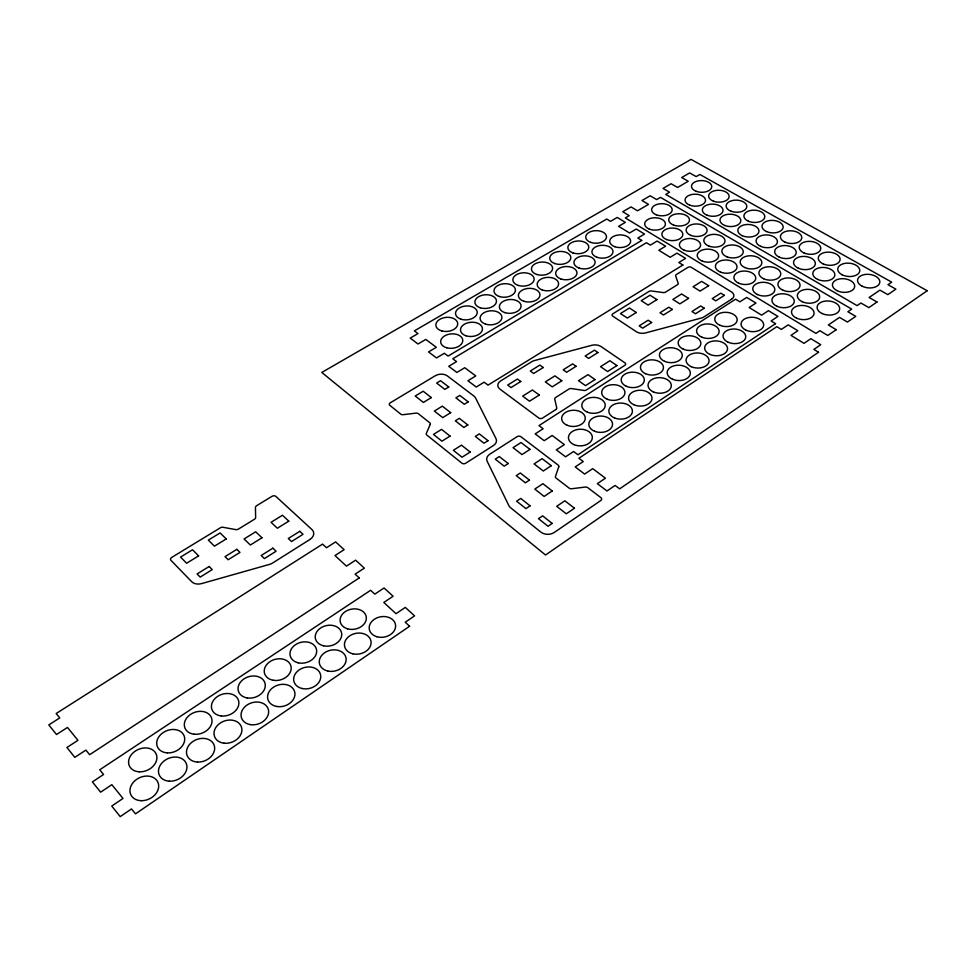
<?xml version="1.0" encoding="UTF-8"?>
<svg xmlns="http://www.w3.org/2000/svg" width="976" height="976" viewBox="0 0 976 976"><rect width="100%" height="100%" fill="white"/><g stroke="black" fill="none" stroke-linecap="round" stroke-linejoin="round"><path stroke-width="1.46" d="M558.76 466.845L555.49 476.3A2.769 1.976 -1.5 0 0 556.137 478.106L569.179 488.146A2.794 2.001 -0.9 0 0 571.668 488.744L585.283 487.061A2.794 2.013 -0.3 0 1 587.784 487.658L600.899 497.65A2.818 2.037 0.2 0 1 600.801 500.529L554.344 532.42A9.516 7.015 -1.7 0 1 540.85 532.115L510.668 507.801A9.357 6.795 -3 0 1 508.874 505.617L487.146 461.209A9.077 6.405 -3.8 0 1 489.818 454.194L517.109 436.662A2.696 1.879 -3 0 1 520.903 436.723L558.113 465.064A2.745 1.952 -1.6 0 1 558.76 466.845M430.245 424.45L426.353 433.344A2.672 1.842 -6.1 0 0 426.829 435.04L461.88 463.161A2.721 1.928 -5 0 0 465.723 463.234L493.392 445.544A8.967 6.259 -4.1 0 0 496.003 438.651L475.532 397.94A8.723 5.917 -4.7 0 0 473.909 396.061L447.325 375.882A8.589 5.734 -5.5 0 0 435.296 375.736L390.266 402.82A2.611 1.769 -7.2 0 0 389.827 405.333L400.819 414.166A2.635 1.793 -6.9 0 0 403.088 414.69L416.008 413.129A2.635 1.793 -6.4 0 1 418.289 413.665L429.769 422.779A2.66 1.818 -6.1 0 1 430.245 424.45M927.2 290.738L545.547 555.015L321.799 372.454L691.032 159.381L927.2 290.738M818.51 352.263L619.65 488.842L615.1 485.438L607.011 490.977L597.361 483.681L605.437 478.191L592.7 468.639L584.636 474.068L575.206 466.931L583.258 461.563L578.878 458.281L776.835 326.667L781.312 329.412L788.169 324.849L797.843 330.742L790.975 335.354L804.004 343.345L810.861 338.684L820.743 344.711L813.874 349.408L818.51 352.263M409.603 626.25L135.505 813.85L131.504 808.921L120.207 816.619L111.752 806.066L123 798.441L111.837 784.68L100.626 792.183L92.391 781.922L103.566 774.493L99.747 769.783L370.636 590.285L374.808 594.14L384.068 587.979L393.108 596.238L383.824 602.46L396 613.697L405.308 607.401L414.58 615.868L405.247 622.237L409.603 626.25M552.172 523.441L548.024 526.284L538.484 518.659L542.632 515.853L552.172 523.441M574.461 508.24L566.287 513.815L556.723 506.312L564.884 500.786L574.461 508.24M836.237 329.693L827.782 335.476L819.889 330.705L815.924 333.402L625.335 217.929L629.227 215.647L622.737 211.743L631.033 206.912L637.523 210.804L648.503 204.374L642.001 200.531L650.175 195.773L656.677 199.592L660.484 197.372L851.706 309.124L847.851 311.747L855.745 316.383L847.424 322.056L839.531 317.383L828.343 324.971L836.237 329.693M877.021 302.023L868.847 307.599L860.942 303.024L857.099 305.622L665.766 194.395L669.536 192.187L663.021 188.417L671.061 183.732L677.588 187.477L688.239 181.255L681.699 177.547L689.629 172.935L696.169 176.607L699.853 174.46L891.698 282.149L887.965 284.687L895.883 289.14L887.831 294.63L879.925 290.14L869.116 297.473L877.021 302.023M530.066 505.849L525.93 508.618L516.621 501.188L520.745 498.443L530.066 505.849M552.27 490.965L544.12 496.43L534.787 489.098L542.912 483.693L552.27 490.965M775.53 323.678L577.926 454.755L573.583 451.51L565.568 456.805L556.344 449.851L564.348 444.605L552.184 435.491L544.193 440.688L535.177 433.893L543.156 428.745L538.972 425.609L735.587 299.193L739.881 301.828L746.701 297.424L755.973 303.072L749.141 307.501L761.622 315.15L768.454 310.673L777.933 316.431L771.089 320.958L775.53 323.678M529.456 480.143L525.393 482.827L516.231 475.641L520.293 472.982L529.456 480.143M551.306 465.698L543.29 471.005L534.104 463.917L542.119 458.671L551.306 465.698M359.241 577.926L89.646 754.704L85.9 750.105L74.823 757.339L66.917 747.482L77.958 740.32L67.49 727.449L56.498 734.513L48.8 724.912L59.756 717.921L56.169 713.517L322.568 544.108L326.496 547.731L335.634 541.9L344.138 549.671L334.988 555.564L346.443 566.129L355.63 560.163L364.353 568.13L355.142 574.144L359.241 577.926M508.228 463.539L504.177 466.174L495.235 459.147L499.273 456.536L508.228 463.539M529.992 449.399L522.001 454.584L513.034 447.667L521.001 442.518L529.992 449.399M555.905 409.505L542.546 418.07A2.66 1.83 -2.2 0 1 538.789 418.021L499.907 389.095A8.65 5.819 -3.4 0 1 500.761 380.847L531.688 361.742A8.564 5.685 -2.4 0 1 534.458 360.571L591.773 345.297A8.516 5.588 -0.7 0 1 601.07 346.578L624.945 362.852A2.586 1.708 0.2 0 1 624.896 365.28L586.344 389.997A2.623 1.769 -0.9 0 1 583.953 390.449L571.35 388.57A2.623 1.769 -1.3 0 0 568.971 389.021L555.588 397.537A2.635 1.781 -1.7 0 0 554.758 399.135L556.735 407.883A2.647 1.806 -1.8 0 1 555.905 409.505M731.671 299.12L703.94 316.919A8.406 5.331 2 0 1 701.329 318.042L645.551 332.926A8.43 5.429 0.5 0 1 636.242 331.669L612.721 316.102A2.501 1.598 -0.3 0 1 612.782 313.845L649.089 291.385A2.464 1.549 0.5 0 1 651.321 290.982L663.277 292.568A2.477 1.549 0.9 0 0 665.51 292.153L677.527 284.675A2.464 1.537 1.1 0 0 678.174 283.296L675.685 275.903A2.452 1.513 1.1 0 1 676.331 274.537L687.921 267.363A2.44 1.501 1.4 0 1 691.374 267.387L731.268 291.751A8.333 5.209 2.5 0 1 731.671 299.12M704.245 308.209L695.522 313.772L691.96 311.527L700.683 305.964L704.245 308.209M724.375 295.35L715.786 300.84L712.212 298.619L720.8 293.154L724.375 295.35M595.018 379.566L585.515 385.642L578.512 380.677L587.991 374.638L595.018 379.566M616.93 365.573L607.584 371.539L600.545 366.671L609.878 360.73L616.93 365.573M470.164 452.034L462.014 457.232L453.352 450.302L461.489 445.166L470.164 452.034M488.024 440.676L484.011 443.226L475.3 436.431L479.314 433.893L488.024 440.676M688.568 298.375L679.857 303.865L672.867 299.437L681.565 293.983L688.568 298.375M708.661 285.7L700.085 291.104L693.07 286.761L701.634 281.381L708.661 285.7M651.651 322.495L642.684 328.156L639.195 325.862L648.162 320.226L651.651 322.495M672.33 309.441L663.509 315.016L660.008 312.759L668.828 307.208L672.33 309.441M309.88 539.484L272.707 562.957A9.65 7.015 -13.4 0 1 269.413 564.421L201.703 583.575A9.797 7.088 -16.1 0 1 191.735 581.733L170.971 560.37A2.916 2.074 -16.5 0 1 171.861 557.333L220.356 527.796A2.843 2.013 -14.4 0 1 222.992 527.284L235.789 529.602A2.843 2.013 -13.9 0 0 238.412 529.09L254.431 519.269A2.818 2.001 -13.1 0 0 255.639 517.439L255.431 507.52A2.806 1.976 -12.8 0 1 256.627 505.702L272.036 496.32A2.782 1.964 -12.1 0 1 275.866 496.406L311.966 529.59A9.492 6.869 -11.7 0 1 309.88 539.484M539.289 395.024L529.517 401.197L522.66 396.134L532.42 390.01L539.289 395.024M561.81 380.786L552.209 386.862L545.328 381.897L554.917 375.87L561.81 380.786M576.096 366.293L566.617 372.259L563.176 369.819L572.644 363.877L576.096 366.293M597.934 352.543L588.613 358.412L585.161 356.008L594.469 350.164L597.934 352.543M450.046 436.101L441.933 441.189L433.466 434.418L441.567 429.379L450.046 436.101M467.833 424.963L463.832 427.464L455.328 420.827L459.318 418.338L467.833 424.963M272.877 548.17L261.19 555.503L264.398 558.589L276.086 551.245L272.877 548.17M299.791 531.31L288.31 538.508L291.543 541.534L303.024 534.311L299.791 531.31M520.781 381.494L511.046 387.557L507.679 385.069L517.414 379.03L520.781 381.494M543.242 367.513L533.665 373.479L530.285 371.039L539.85 365.097L543.242 367.513M636.279 312.491L627.336 318.066L620.468 313.552L629.41 308.013L636.279 312.491M656.921 299.608L648.113 305.11L641.232 300.681L650.04 295.216L656.921 299.608M209.132 566.495L197.103 573.949L200.19 577.097L212.243 569.618L209.132 566.495M236.839 549.329L225.029 556.649L228.152 559.736L239.974 552.392L236.839 549.329M261.983 537.788L250.344 545.011L244.073 538.959L255.688 531.786L261.983 537.788M288.811 521.135L277.367 528.236L271.047 522.294L282.467 515.243L288.811 521.135M450.705 412.677L442.714 417.606L434.369 411.067L442.348 406.162L450.705 412.677M468.212 401.856L464.271 404.284L455.89 397.854L459.83 395.439L468.212 401.856M682.883 265.021L488.049 385.117L484.133 382.189L476.251 387.033L467.907 380.75L475.763 375.943L464.747 367.72L456.902 372.466L448.74 366.317L456.573 361.608L452.779 358.778L646.454 242.719L650.37 245.122L657.116 241.06L665.583 246.208L658.824 250.295L670.207 257.261L676.966 253.126L685.603 258.372L678.832 262.532L682.883 265.021M198.604 555.893L186.611 563.25L180.548 557.076L192.516 549.769L198.604 555.893M226.212 538.935L214.439 546.17L208.327 540.106L220.076 532.933L226.212 538.935M431.331 397.586L423.377 402.429L415.227 396.024L423.157 391.23L431.331 397.586M448.765 386.984L444.849 389.375L436.65 383.08L440.566 380.713L448.765 386.984M641.708 240.438L448.094 356.081L444.336 353.275L436.516 357.936L428.537 351.921L436.345 347.31L425.804 339.428L418.021 343.991L410.213 338.111L417.972 333.585L414.349 330.876L606.755 219.039L610.525 221.345L617.235 217.428L625.348 222.369L618.625 226.31L629.557 232.996L636.279 229.018L644.563 234.057L637.828 238.059L641.708 240.438M247.062 697.901A13.859 10.76 -17.3 0 0 265.069 683.529A13.859 10.76 -17.3 0 0 242.865 679.711A13.859 10.76 -17.3 0 0 247.062 697.901M250.185 724.595A14.079 11.09 -18.1 0 0 268.437 709.82A14.079 11.09 -18.1 0 0 245.903 705.855A14.079 11.09 -18.1 0 0 250.185 724.595M224.041 743.187A14.274 11.236 -19.8 0 0 241.511 727.218A14.274 11.236 -19.8 0 0 218.319 724.57A14.274 11.236 -19.8 0 0 224.041 743.187M139.202 771.809A14.652 11.334 -23.9 0 0 156.38 754.558A14.652 11.334 -23.9 0 0 132.626 753.277A14.652 11.334 -23.9 0 0 139.202 771.809M276.806 706.478A13.908 10.931 -16.3 0 0 294.703 691.96A13.908 10.931 -16.3 0 0 272.267 688.092A13.908 10.931 -16.3 0 0 276.806 706.478M167.384 752.874A14.433 11.2 -22.3 0 0 184.159 735.953A14.433 11.2 -22.3 0 0 160.576 734.708A14.433 11.2 -22.3 0 0 167.384 752.874M302.035 688.495A13.737 10.773 -14.6 0 0 320.653 675.172A13.737 10.773 -14.6 0 0 298.924 670.073A13.737 10.773 -14.6 0 0 302.035 688.495M347.59 628.849A13.249 10.163 -11.2 0 0 366.305 617.271A13.249 10.163 -11.2 0 0 345.724 611.33A13.249 10.163 -11.2 0 0 347.59 628.849M323.544 645.795A13.383 10.309 -12.6 0 0 341.6 633.046A13.383 10.309 -12.6 0 0 320.287 628.227A13.383 10.309 -12.6 0 0 323.544 645.795M298.192 662.802A13.53 10.468 -14.1 0 0 316.566 649.833A13.53 10.468 -14.1 0 0 295.179 644.904A13.53 10.468 -14.1 0 0 298.192 662.802M273.304 680.284A13.688 10.614 -15.7 0 0 290.958 666.169A13.688 10.614 -15.7 0 0 268.876 662.436A13.688 10.614 -15.7 0 0 273.304 680.284M221.284 715.957A14.042 10.907 -19 0 0 238.51 700.451A14.042 10.907 -19 0 0 215.672 697.901A14.042 10.907 -19 0 0 221.284 715.957M141.74 800.698A14.908 11.675 -25.1 0 0 157.856 782.142A14.908 11.675 -25.1 0 0 133.346 782.301A14.908 11.675 -25.1 0 0 141.74 800.698M169.348 781.19A14.689 11.529 -23.4 0 0 186.367 763.744A14.689 11.529 -23.4 0 0 162.406 762.451A14.689 11.529 -23.4 0 0 169.348 781.19M197.433 762.049A14.469 11.383 -21.6 0 0 214.049 744.944A14.469 11.383 -21.6 0 0 190.259 743.675A14.469 11.383 -21.6 0 0 197.433 762.049M327.729 671.012A13.591 10.614 -13 0 0 346.016 657.922A13.591 10.614 -13 0 0 324.374 652.932A13.591 10.614 -13 0 0 327.729 671.012M352.97 653.835A13.444 10.455 -11.4 0 0 370.941 640.964A13.444 10.455 -11.4 0 0 349.384 636.084A13.444 10.455 -11.4 0 0 352.97 653.835M376.907 636.73A13.298 10.297 -9.9 0 0 395.561 625.018A13.298 10.297 -9.9 0 0 374.723 619.016A13.298 10.297 -9.9 0 0 376.907 636.73M194.102 734.208A14.237 11.053 -20.6 0 0 211.694 718.421A14.237 11.053 -20.6 0 0 188.722 715.811A14.237 11.053 -20.6 0 0 194.102 734.208M607.328 399.269A11.639 7.857 0.1 0 0 624.933 392.645A11.639 7.857 0.1 0 0 607.609 385.679A11.639 7.857 0.1 0 0 607.328 399.269M745.835 330.095A11.322 7.186 3.5 0 0 763.635 325.557A11.322 7.186 3.5 0 0 747.677 317.749A11.322 7.186 3.5 0 0 745.835 330.095M727.718 342.015A11.383 7.308 3.2 0 0 745.688 337.428A11.383 7.308 3.2 0 0 729.731 329.485A11.383 7.308 3.2 0 0 727.718 342.015M710.003 354.434A11.444 7.418 2.8 0 0 727.535 348.932A11.444 7.418 2.8 0 0 710.784 341.6A11.444 7.418 2.8 0 0 710.003 354.434M614.624 417.996A11.797 8.052 0.4 0 0 632.424 411.225A11.797 8.052 0.4 0 0 614.843 404.064A11.797 8.052 0.4 0 0 614.624 417.996M594.53 431.233A11.871 8.186 -0.2 0 0 612.538 424.365A11.871 8.186 -0.2 0 0 594.933 417.069A11.871 8.186 -0.2 0 0 594.53 431.233M574.12 444.678A11.944 8.32 -0.8 0 0 592.334 437.712A11.944 8.32 -0.8 0 0 574.718 430.27A11.944 8.32 -0.8 0 0 574.12 444.678M626.238 386.24A11.566 7.723 0.6 0 0 644.294 380.555A11.566 7.723 0.6 0 0 627.763 372.905A11.566 7.723 0.6 0 0 626.238 386.24M664.571 361.34A11.431 7.479 1.6 0 0 682.261 355.813A11.431 7.479 1.6 0 0 665.742 348.42A11.431 7.479 1.6 0 0 664.571 361.34M683.322 349.164A11.358 7.369 2 0 0 700.841 343.711A11.358 7.369 2 0 0 684.322 336.439A11.358 7.369 2 0 0 683.322 349.164M701.805 337.159A11.297 7.247 2.4 0 0 719.141 331.779A11.297 7.247 2.4 0 0 702.647 324.63A11.297 7.247 2.4 0 0 701.805 337.159M720.02 325.325A11.236 7.137 2.8 0 0 737.185 320.018A11.236 7.137 2.8 0 0 720.703 312.991A11.236 7.137 2.8 0 0 720.02 325.325M691.35 366.708A11.517 7.54 2.4 0 0 709.064 361.144A11.517 7.54 2.4 0 0 692.301 353.678A11.517 7.54 2.4 0 0 691.35 366.708M587.442 412.201A11.712 7.979 -0.5 0 0 605.23 405.479A11.712 7.979 -0.5 0 0 587.894 398.379A11.712 7.979 -0.5 0 0 587.442 412.201M672.427 379.176A11.578 7.662 2 0 0 690.325 373.527A11.578 7.662 2 0 0 673.55 365.927A11.578 7.662 2 0 0 672.427 379.176M567.239 425.316A11.797 8.101 -1.1 0 0 585.246 418.509A11.797 8.101 -1.1 0 0 567.886 411.274A11.797 8.101 -1.1 0 0 567.239 425.316M633.717 404.662A11.724 7.918 1 0 0 651.992 398.855A11.724 7.918 1 0 0 635.193 390.986A11.724 7.918 1 0 0 633.717 404.662M653.212 391.815A11.651 7.796 1.5 0 0 671.293 386.093A11.651 7.796 1.5 0 0 654.518 378.359A11.651 7.796 1.5 0 0 653.212 391.815M645.539 373.698A11.492 7.601 1.1 0 0 663.424 368.098A11.492 7.601 1.1 0 0 646.893 360.571A11.492 7.601 1.1 0 0 645.539 373.698M480.277 307.769A10.809 6.844 -4 0 0 496.467 301.169A10.809 6.844 -4 0 0 480.29 295.887A10.809 6.844 -4 0 0 480.277 307.769M614.843 246.721A10.468 6.344 -0.5 0 0 630.642 241.243A10.468 6.344 -0.5 0 0 615.039 235.741A10.468 6.344 -0.5 0 0 614.843 246.721M597.031 257.298A10.529 6.429 -0.9 0 0 612.989 251.747A10.529 6.429 -0.9 0 0 597.385 246.147A10.529 6.429 -0.9 0 0 597.031 257.298M578.975 268.01A10.59 6.527 -1.3 0 0 595.104 262.398A10.59 6.527 -1.3 0 0 579.476 256.7A10.59 6.527 -1.3 0 0 578.975 268.01M485.536 324.105A10.931 7.015 -3.8 0 0 501.908 317.371A10.931 7.015 -3.8 0 0 485.511 311.954A10.931 7.015 -3.8 0 0 485.536 324.105M465.918 335.756A11.004 7.113 -4.4 0 0 482.473 328.924A11.004 7.113 -4.4 0 0 466.052 323.41A11.004 7.113 -4.4 0 0 465.918 335.756M446.715 347.785A11.09 7.21 -5 0 0 462.758 340.136A11.09 7.21 -5 0 0 445.654 335.341A11.09 7.21 -5 0 0 446.715 347.785M499.431 296.533A10.736 6.747 -3.4 0 0 515.438 290.018A10.736 6.747 -3.4 0 0 499.285 284.833A10.736 6.747 -3.4 0 0 499.431 296.533M536.946 274.512A10.59 6.564 -2.4 0 0 552.599 268.168A10.59 6.564 -2.4 0 0 536.495 263.154A10.59 6.564 -2.4 0 0 536.946 274.512M554.685 263.508A10.529 6.466 -2 0 0 570.814 257.932A10.529 6.466 -2 0 0 555.381 252.284A10.529 6.466 -2 0 0 554.685 263.508M572.814 252.869A10.468 6.381 -1.6 0 0 588.772 247.367A10.468 6.381 -1.6 0 0 573.363 241.816A10.468 6.381 -1.6 0 0 572.814 252.869M590.7 242.377A10.407 6.295 -1.1 0 0 606.511 236.936A10.407 6.295 -1.1 0 0 591.102 231.483A10.407 6.295 -1.1 0 0 590.7 242.377M560.675 278.88A10.651 6.625 -1.8 0 0 576.962 273.182A10.651 6.625 -1.8 0 0 561.322 267.4A10.651 6.625 -1.8 0 0 560.675 278.88M460.855 319.164A10.882 6.942 -4.5 0 0 477.227 312.479A10.882 6.942 -4.5 0 0 461.038 307.111A10.882 6.942 -4.5 0 0 460.855 319.164M542.119 289.896A10.724 6.722 -2.3 0 0 558.589 284.126A10.724 6.722 -2.3 0 0 542.937 278.245A10.724 6.722 -2.3 0 0 542.119 289.896M441.835 330.937A10.956 7.039 -5.1 0 0 457.707 323.434A10.956 7.039 -5.1 0 0 440.835 318.774A10.956 7.039 -5.1 0 0 441.835 330.937M504.885 312.625A10.858 6.917 -3.3 0 0 521.062 305.964A10.858 6.917 -3.3 0 0 504.69 300.645A10.858 6.917 -3.3 0 0 504.885 312.625M523.966 301.291A10.785 6.808 -2.8 0 0 539.96 294.728A10.785 6.808 -2.8 0 0 523.612 289.494A10.785 6.808 -2.8 0 0 523.966 301.291M518.317 285.443A10.663 6.661 -2.9 0 0 534.153 279.014A10.663 6.661 -2.9 0 0 518.012 273.914A10.663 6.661 -2.9 0 0 518.317 285.443M757.425 294.52A11.053 6.844 3.4 0 0 774.773 290.177A11.053 6.844 3.4 0 0 759.133 282.772A11.053 6.844 3.4 0 0 757.425 294.52M656.214 214.769A10.272 6.063 0.3 0 0 672.159 210.157A10.272 6.063 0.3 0 0 657.348 204.289A10.272 6.063 0.3 0 0 656.214 214.769M673.416 224.992A10.382 6.161 0.8 0 0 689.459 220.332A10.382 6.161 0.8 0 0 674.428 214.342A10.382 6.161 0.8 0 0 673.416 224.992M690.923 235.411A10.48 6.271 1.3 0 0 707.075 230.678A10.48 6.271 1.3 0 0 691.801 224.578A10.48 6.271 1.3 0 0 690.923 235.411M782.728 290.104A11.065 6.795 4 0 0 800.015 285.773A11.065 6.795 4 0 0 784.24 278.404A11.065 6.795 4 0 0 782.728 290.104M802.26 301.718A11.2 6.917 4.6 0 0 819.657 297.326A11.2 6.917 4.6 0 0 803.614 289.811A11.2 6.917 4.6 0 0 802.26 301.718M822.158 313.552A11.334 7.027 5.2 0 0 839.677 309.087A11.334 7.027 5.2 0 0 823.354 301.438A11.334 7.027 5.2 0 0 822.158 313.552M738.454 283.064A10.931 6.734 2.8 0 0 755.692 278.782A10.931 6.734 2.8 0 0 740.308 271.511A10.931 6.734 2.8 0 0 738.454 283.064M702.195 261.043A10.699 6.503 1.7 0 0 718.617 256.151A10.699 6.503 1.7 0 0 702.988 249.795A10.699 6.503 1.7 0 0 702.195 261.043M684.237 250.198A10.59 6.405 1.2 0 0 700.561 245.379A10.59 6.405 1.2 0 0 685.176 239.132A10.59 6.405 1.2 0 0 684.237 250.198M666.596 239.547A10.48 6.295 0.7 0 0 682.822 234.789A10.48 6.295 0.7 0 0 667.669 228.665A10.48 6.295 0.7 0 0 666.596 239.547M649.272 229.079A10.382 6.198 0.2 0 0 665.4 224.395A10.382 6.198 0.2 0 0 650.467 218.38A10.382 6.198 0.2 0 0 649.272 229.079M708.759 246.013A10.59 6.368 1.8 0 0 724.997 241.206A10.59 6.368 1.8 0 0 709.491 234.996A10.59 6.368 1.8 0 0 708.759 246.013M776.75 306.196A11.187 6.954 4 0 0 794.22 301.779A11.187 6.954 4 0 0 778.311 294.24A11.187 6.954 4 0 0 776.75 306.196M726.913 256.81A10.712 6.478 2.3 0 0 743.248 251.93A10.712 6.478 2.3 0 0 727.51 245.61A10.712 6.478 2.3 0 0 726.913 256.81M796.44 318.091A11.322 7.076 4.7 0 0 814.045 313.613A11.322 7.076 4.7 0 0 797.856 305.927A11.322 7.076 4.7 0 0 796.44 318.091M763.561 278.709A10.943 6.686 3.4 0 0 780.727 274.439A10.943 6.686 3.4 0 0 765.208 267.217A10.943 6.686 3.4 0 0 763.561 278.709M744.749 267.522A10.821 6.576 2.8 0 0 761.792 263.313A10.821 6.576 2.8 0 0 746.53 256.212A10.821 6.576 2.8 0 0 744.749 267.522M720.483 272.097A10.821 6.612 2.3 0 0 737.014 267.119A10.821 6.612 2.3 0 0 721.13 260.653A10.821 6.612 2.3 0 0 720.483 272.097M760.621 246.33A10.687 6.381 3 0 0 777.384 242.231A10.687 6.381 3 0 0 762.256 235.362A10.687 6.381 3 0 0 760.621 246.33M785.058 242.146A10.687 6.344 3.5 0 0 801.747 238.059A10.687 6.344 3.5 0 0 786.497 231.227A10.687 6.344 3.5 0 0 785.058 242.146M803.943 252.918A10.809 6.454 4 0 0 820.743 248.782A10.809 6.454 4 0 0 805.237 241.816A10.809 6.454 4 0 0 803.943 252.918M836.822 290.567A11.175 6.808 5.3 0 0 854.622 287.017A11.175 6.808 5.3 0 0 839.25 278.977A11.175 6.808 5.3 0 0 836.822 290.567M766.526 231.556A10.577 6.246 3 0 0 783.094 227.53A10.577 6.246 3 0 0 768.088 220.82A10.577 6.246 3 0 0 766.526 231.556M817.717 279.441A11.053 6.698 4.7 0 0 834.834 275.159A11.053 6.698 4.7 0 0 818.925 267.9A11.053 6.698 4.7 0 0 817.717 279.441M748.311 221.162A10.468 6.149 2.5 0 0 764.769 217.184A10.468 6.149 2.5 0 0 750.007 210.596A10.468 6.149 2.5 0 0 748.311 221.162M689.727 205.143A10.248 5.99 1 0 0 705.514 200.592A10.248 5.99 1 0 0 690.593 194.797A10.248 5.99 1 0 0 689.727 205.143M707.136 215.232A10.346 6.088 1.5 0 0 723.021 210.609A10.346 6.088 1.5 0 0 707.881 204.716A10.346 6.088 1.5 0 0 707.136 215.232M724.863 225.505A10.455 6.185 2 0 0 740.833 220.82A10.455 6.185 2 0 0 725.461 214.818A10.455 6.185 2 0 0 724.863 225.505M742.26 235.692A10.565 6.283 2.5 0 0 758.913 231.654A10.565 6.283 2.5 0 0 744.029 224.907A10.565 6.283 2.5 0 0 742.26 235.692M779.312 257.164A10.797 6.49 3.5 0 0 796.184 253.004A10.797 6.49 3.5 0 0 780.8 246.013A10.797 6.49 3.5 0 0 779.312 257.164M862.04 286.151A11.2 6.771 5.8 0 0 879.779 282.613A11.2 6.771 5.8 0 0 864.26 274.61A11.2 6.771 5.8 0 0 862.04 286.151M842.105 274.768A11.065 6.661 5.2 0 0 859.71 271.279A11.065 6.661 5.2 0 0 844.472 263.435A11.065 6.661 5.2 0 0 842.105 274.768M823.171 263.898A10.931 6.551 4.6 0 0 840.08 259.689A10.931 6.551 4.6 0 0 824.317 252.601A10.931 6.551 4.6 0 0 823.171 263.898M731.024 211.206A10.358 6.051 2 0 0 746.823 206.595A10.358 6.051 2 0 0 731.573 200.739A10.358 6.051 2 0 0 731.024 211.206M713.432 201.166A10.248 5.954 1.5 0 0 729.133 196.627A10.248 5.954 1.5 0 0 714.115 190.857A10.248 5.954 1.5 0 0 713.432 201.166M696.144 191.296A10.15 5.868 1.1 0 0 711.76 186.819A10.15 5.868 1.1 0 0 696.962 181.158A10.15 5.868 1.1 0 0 696.144 191.296M798.331 268.205A10.919 6.588 4.1 0 0 815.326 263.984A10.919 6.588 4.1 0 0 799.698 256.859A10.919 6.588 4.1 0 0 798.331 268.205"/></g></svg>
